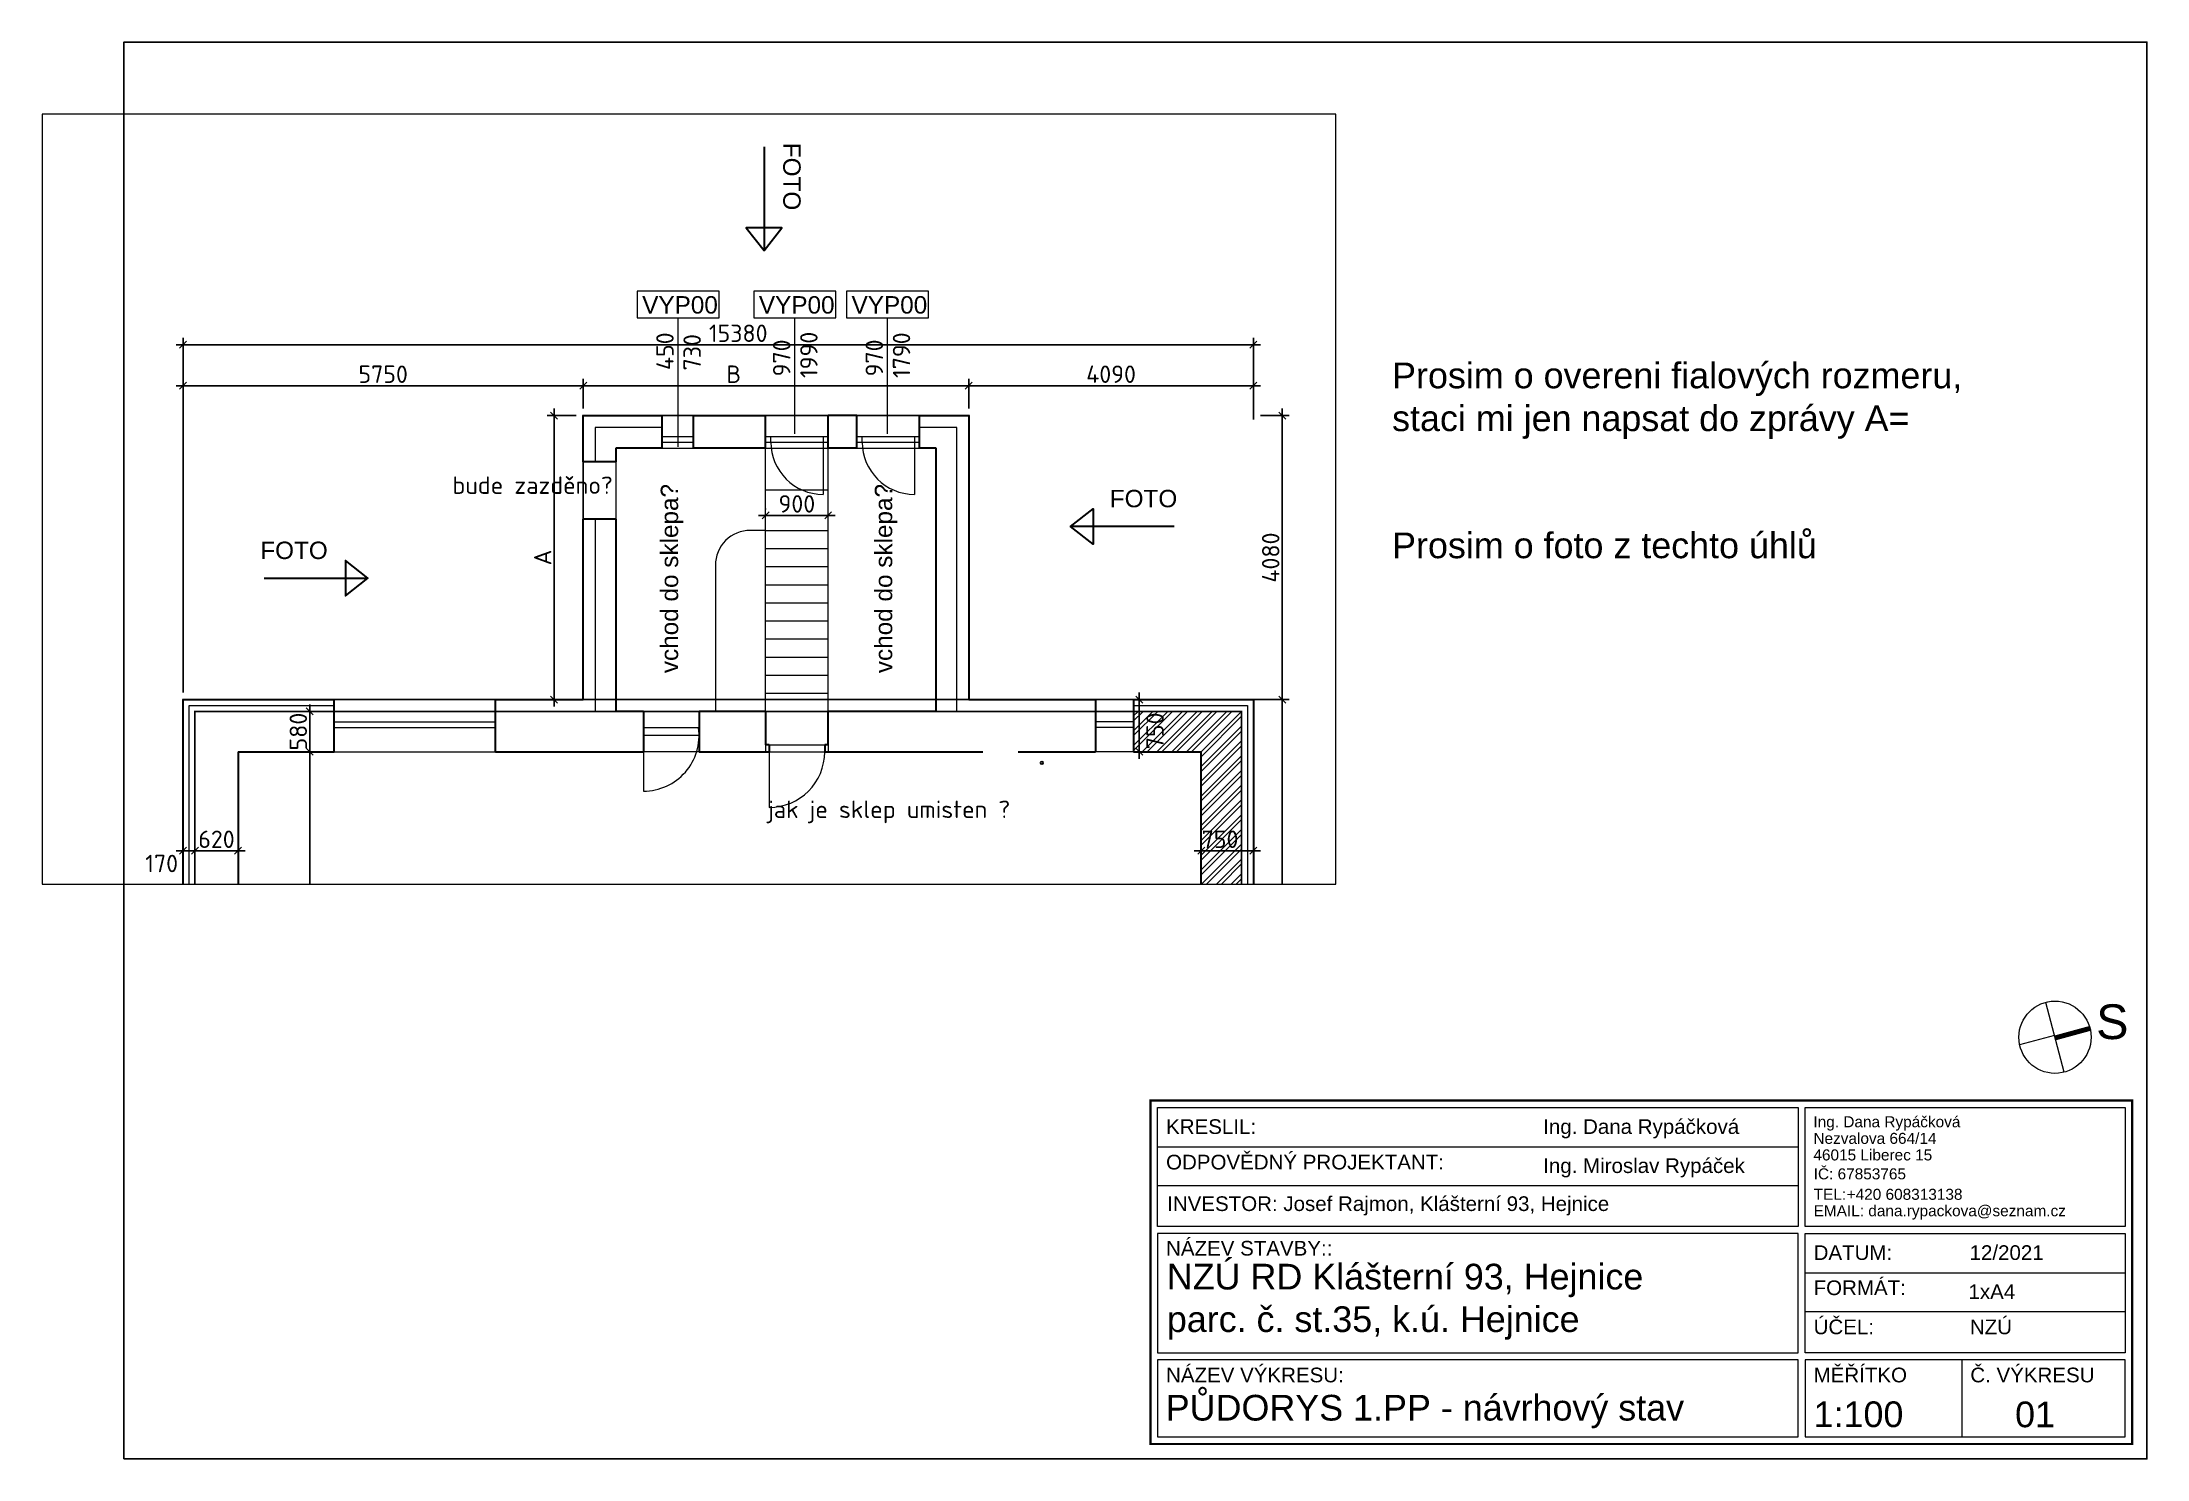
# Paper-space layout '1.PPn' of a CAD drawing. Header units: millimetres. Extents: x -12 to 291, y 0 to 204.
# The model-space entities are those that its viewports show. They can reach past a viewport. Long polylines and large blocks are cut down to what shows.
import ezdxf

# ---------------------------------------------------------------- set-up
doc = ezdxf.new("R2010")
doc.units = ezdxf.units.MM
doc.linetypes.add('ACAD_ISO04W100', pattern=[30, 24, -3, 0, -3])
doc.linetypes.add('Čárkovaná', pattern=[282.222223, 141.111112, -141.111112])
doc.layers.add('hranice', color=7, linetype='Continuous', true_color=0xf2370d)
doc.layers.add('zařizováky', color=7, linetype='Continuous', true_color=0x7d7d7d)
doc.layers.add('konstrukce dotovane', color=7, linetype='Continuous', lineweight=15, true_color=0xf4270b)
doc.layers.add('srafy', color=7, linetype='Continuous', lineweight=9, true_color=0x8c8c8c)
for name, color, linetype, lineweight in [('koty', 3, 'Continuous', 9), ('popisy', 2, 'Continuous', 15), ('tenka', 6, 'Continuous', 15), ('tlusta', 1, 'Continuous', 30)]:
    doc.layers.add(name, color=color, linetype=linetype, lineweight=lineweight)
doc.layers.add('netisknout', color=200, linetype='Continuous', lineweight=9, plot=False)
doc.styles.add('ISOCPEUR', font='isocpeur.ttf')
doc.styles.get("Standard").update_dxf_attribs({"font": 'arial.ttf'})
doc.linetypes.add('BATTING', pattern='A,0.00254,-2.54,[134,ltypeshp.shx,S=2.54,R=0,X=-2.54,Y=0],-5.08,[134,ltypeshp.shx,S=2.54,R=180,X=2.54,Y=0],-2.54', length=10.16254)
doc.dimstyles.new('Mirek 100', dxfattribs={"dimtxt": 250, "dimasz": 100, "dimexe": 100, "dimexo": 100, "dimgap": 40, "dimtad": 1, "dimdec": 0, "dimdsep": 32, "dimtxsty": 'ISOCPEUR', "dimblk": 'OBLIQUE', "dimcen": 100, "dimdle": 100, "dimadec": 0, "dimazin": 0, "dimtfac": 1, "dimtdec": 0, "dimtmove": 2, "dimatfit": 3, "dimldrblk": 'OBLIQUE', "dimfxl": 1, "dimarcsym": 0})

# ---------------------------------------------------------------- blocks, each defined once
blk = doc.blocks.new('_Oblique')
at = {"color": 0, "linetype": 'ByBlock', "lineweight": -2}
blk.add_line((-0.5, -0.5), (0.5, 0.5), dxfattribs=at)
blk = doc.blocks.new('*D555')
at = {"layer": 'Defpoints', "color": 0, "transparency": 16777216}
for p in [(56925, 15493), (57825, 15509), (57825, 15509)]:
    blk.add_point(p, dxfattribs=at)
at = {"layer": 'koty', "color": 0, "lineweight": -2, "transparency": 16777216}
for p, q in [((56825, 15509), (57925, 15509)), ((56925, 15593), (56925, 15609))]:
    blk.add_line(p, q, dxfattribs=at)
at = {"layer": 'koty', "color": 0, "lineweight": -2, "transparency": 16777216, "xscale": 100, "yscale": 100, "zscale": 100, "rotation": 180}
blk.add_blockref('_Oblique', (56925, 15509), dxfattribs=at)
at = {"layer": 'koty', "color": 0, "lineweight": -2, "transparency": 16777216, "xscale": 100, "yscale": 100, "zscale": 100}
blk.add_blockref('_Oblique', (57825, 15509), dxfattribs=at)
at = {"layer": 'koty', "color": 0, "transparency": 16777216, "insert": (57375, 15674), "char_height": 250, "attachment_point": 5, "style": 'ISOCPEUR'}
blk.add_mtext('900', dxfattribs=at)
blk = doc.blocks.new('*D548')
at = {"layer": 'Defpoints', "color": 0, "transparency": 16777216}
for p in [(50035, 12113), (50376, 12113), (50376, 5463)]:
    blk.add_point(p, dxfattribs=at)
at = {"layer": 'koty', "color": 0, "lineweight": -2, "transparency": 16777216}
for p, q in [((50135, 12113), (50476, 12113)), ((50376, 5363), (50376, 12213)), ((50476, 5463), (50476, 5463))]:
    blk.add_line(p, q, dxfattribs=at)
at = {"layer": 'koty', "color": 0, "lineweight": -2, "transparency": 16777216, "xscale": 100, "yscale": 100, "zscale": 100}
for p, rotation in [((50376, 12113), 90), ((50376, 5463), 270)]:
    blk.add_blockref('_Oblique', p, dxfattribs=dict(at, rotation=rotation))
at = {"layer": 'koty', "color": 0, "transparency": 16777216, "insert": (50211, 8788), "char_height": 250, "attachment_point": 5, "rotation": 90, "style": 'ISOCPEUR'}
blk.add_mtext('6650', dxfattribs=at)
blk = doc.blocks.new('*D558')
at = {"layer": 'Defpoints', "color": 0, "transparency": 16777216}
for p in [(50376, 12693), (50376, 12693), (50376, 12113)]:
    blk.add_point(p, dxfattribs=at)
at = {"layer": 'koty', "color": 0, "lineweight": -2, "transparency": 16777216}
for p, q in [((50376, 12013), (50376, 12793)), ((50476, 12693), (50476, 12693)), ((50476, 12113), (50476, 12113))]:
    blk.add_line(p, q, dxfattribs=at)
at = {"layer": 'koty', "color": 0, "lineweight": -2, "transparency": 16777216, "xscale": 100, "yscale": 100, "zscale": 100}
for p, rotation in [((50376, 12693), 90), ((50376, 12113), 270)]:
    blk.add_blockref('_Oblique', p, dxfattribs=dict(at, rotation=rotation))
at = {"layer": 'koty', "color": 0, "transparency": 16777216, "insert": (50211, 12403), "char_height": 250, "attachment_point": 5, "rotation": 90, "style": 'ISOCPEUR'}
blk.add_mtext('580', dxfattribs=at)
blk = doc.blocks.new('*D559')
at = {"layer": 'Defpoints', "color": 0, "transparency": 16777216}
for p in [(48725, 10691), (48725, 10691), (49345, 10691)]:
    blk.add_point(p, dxfattribs=at)
at = {"layer": 'koty', "color": 0, "lineweight": -2, "transparency": 16777216}
blk.add_line((49445, 10691), (48625, 10691), dxfattribs=at)
at = {"layer": 'koty', "color": 0, "lineweight": -2, "transparency": 16777216, "xscale": 100, "yscale": 100, "zscale": 100, "rotation": 180}
blk.add_blockref('_Oblique', (48725, 10691), dxfattribs=at)
at = {"layer": 'koty', "color": 0, "lineweight": -2, "transparency": 16777216, "xscale": 100, "yscale": 100, "zscale": 100}
blk.add_blockref('_Oblique', (49345, 10691), dxfattribs=at)
at = {"layer": 'koty', "color": 0, "transparency": 16777216, "insert": (49035, 10856), "char_height": 250, "attachment_point": 5, "style": 'ISOCPEUR'}
blk.add_mtext('620', dxfattribs=at)
blk = doc.blocks.new('*D552')
at = {"layer": 'Defpoints', "color": 0, "transparency": 16777216}
for p in [(63935, 12863), (63935, 4673), (64349, 4673)]:
    blk.add_point(p, dxfattribs=at)
at = {"layer": 'koty', "color": 0, "lineweight": -2, "transparency": 16777216}
for p, q in [((64035, 12863), (64449, 12863)), ((64349, 12963), (64349, 4573)), ((64035, 4673), (64449, 4673))]:
    blk.add_line(p, q, dxfattribs=at)
at = {"layer": 'koty', "color": 0, "lineweight": -2, "transparency": 16777216, "xscale": 100, "yscale": 100, "zscale": 100}
for p, rotation in [((64349, 12863), 90), ((64349, 4673), 270)]:
    blk.add_blockref('_Oblique', p, dxfattribs=dict(at, rotation=rotation))
at = {"layer": 'koty', "color": 0, "transparency": 16777216, "insert": (64184, 8768), "char_height": 250, "attachment_point": 5, "rotation": 90, "style": 'ISOCPEUR'}
blk.add_mtext('8190', dxfattribs=at)
blk = doc.blocks.new('*D561')
at = {"layer": 'Defpoints', "color": 0, "transparency": 16777216}
for p in [(48555, 10691), (48555, 10691), (48725, 10691)]:
    blk.add_point(p, dxfattribs=at)
at = {"layer": 'koty', "color": 0, "lineweight": -2, "transparency": 16777216}
blk.add_line((48825, 10691), (48455, 10691), dxfattribs=at)
at = {"layer": 'koty', "color": 0, "lineweight": -2, "transparency": 16777216, "xscale": 100, "yscale": 100, "zscale": 100, "rotation": 180}
blk.add_blockref('_Oblique', (48555, 10691), dxfattribs=at)
at = {"layer": 'koty', "color": 0, "lineweight": -2, "transparency": 16777216, "xscale": 100, "yscale": 100, "zscale": 100}
blk.add_blockref('_Oblique', (48725, 10691), dxfattribs=at)
at = {"layer": 'koty', "color": 0, "transparency": 16777216, "insert": (48247, 10508), "char_height": 250, "attachment_point": 5, "style": 'ISOCPEUR'}
blk.add_mtext('170', dxfattribs=at)
blk = doc.blocks.new('*D564')
at = {"layer": 'Defpoints', "color": 0, "transparency": 16777216}
for p in [(63185, 10632), (63935, 10691), (63935, 10641)]:
    blk.add_point(p, dxfattribs=at)
at = {"layer": 'koty', "color": 0, "lineweight": -2, "transparency": 16777216}
for p, q in [((63085, 10691), (64035, 10691)), ((63185, 10732), (63185, 10791)), ((63935, 10741), (63935, 10791))]:
    blk.add_line(p, q, dxfattribs=at)
at = {"layer": 'koty', "color": 0, "lineweight": -2, "transparency": 16777216, "xscale": 100, "yscale": 100, "zscale": 100, "rotation": 180}
blk.add_blockref('_Oblique', (63185, 10691), dxfattribs=at)
at = {"layer": 'koty', "color": 0, "lineweight": -2, "transparency": 16777216, "xscale": 100, "yscale": 100, "zscale": 100}
blk.add_blockref('_Oblique', (63935, 10691), dxfattribs=at)
at = {"layer": 'koty', "color": 0, "transparency": 16777216, "insert": (63456, 10856), "char_height": 250, "attachment_point": 5, "style": 'ISOCPEUR'}
blk.add_mtext('750', dxfattribs=at)
blk = doc.blocks.new('*D565')
at = {"layer": 'Defpoints', "color": 0, "transparency": 16777216}
for p in [(62296, 12863), (62296, 12863), (62296, 12113)]:
    blk.add_point(p, dxfattribs=at)
at = {"layer": 'koty', "color": 0, "lineweight": -2, "transparency": 16777216}
for p, q in [((62296, 12013), (62296, 12963)), ((62396, 12863), (62396, 12863)), ((62396, 12113), (62396, 12113))]:
    blk.add_line(p, q, dxfattribs=at)
at = {"layer": 'koty', "color": 0, "lineweight": -2, "transparency": 16777216, "xscale": 100, "yscale": 100, "zscale": 100}
for p, rotation in [((62296, 12863), 90), ((62296, 12113), 270)]:
    blk.add_blockref('_Oblique', p, dxfattribs=dict(at, rotation=rotation))
at = {"layer": 'koty', "color": 0, "transparency": 16777216, "insert": (62522, 12413), "char_height": 250, "attachment_point": 5, "rotation": 90, "style": 'ISOCPEUR'}
blk.add_mtext('750', dxfattribs=at)
blk = doc.blocks.new('*D569')
at = {"layer": 'Defpoints', "color": 0, "transparency": 16777216}
for p in [(59845, 17372), (59845, 16943), (63935, 16943)]:
    blk.add_point(p, dxfattribs=at)
at = {"layer": 'koty', "color": 0, "lineweight": -2, "transparency": 16777216}
for p, q in [((64035, 17372), (59745, 17372)), ((59845, 17043), (59845, 17472)), ((63935, 17043), (63935, 17472))]:
    blk.add_line(p, q, dxfattribs=at)
at = {"layer": 'koty', "color": 0, "lineweight": -2, "transparency": 16777216, "xscale": 100, "yscale": 100, "zscale": 100, "rotation": 180}
blk.add_blockref('_Oblique', (59845, 17372), dxfattribs=at)
at = {"layer": 'koty', "color": 0, "lineweight": -2, "transparency": 16777216, "xscale": 100, "yscale": 100, "zscale": 100}
blk.add_blockref('_Oblique', (63935, 17372), dxfattribs=at)
at = {"layer": 'koty', "color": 0, "transparency": 16777216, "insert": (61890, 17537), "char_height": 250, "attachment_point": 5, "style": 'ISOCPEUR'}
blk.add_mtext('4090', dxfattribs=at)
blk = doc.blocks.new('*D570')
at = {"layer": 'Defpoints', "color": 0, "transparency": 16777216}
for p in [(54305, 17372), (54305, 16943), (59845, 16943)]:
    blk.add_point(p, dxfattribs=at)
at = {"layer": 'tlusta', "color": 0, "lineweight": -2, "transparency": 16777216}
for p, q in [((59945, 17372), (54205, 17372)), ((54305, 17043), (54305, 17472)), ((59845, 17043), (59845, 17472))]:
    blk.add_line(p, q, dxfattribs=at)
at = {"layer": 'tlusta', "color": 0, "lineweight": -2, "transparency": 16777216, "xscale": 100, "yscale": 100, "zscale": 100, "rotation": 180}
blk.add_blockref('_Oblique', (54305, 17372), dxfattribs=at)
at = {"layer": 'tlusta', "color": 0, "lineweight": -2, "transparency": 16777216, "xscale": 100, "yscale": 100, "zscale": 100}
blk.add_blockref('_Oblique', (59845, 17372), dxfattribs=at)
at = {"layer": 'tlusta', "color": 0, "transparency": 16777216, "insert": (56468, 17537), "char_height": 250, "attachment_point": 5, "style": 'ISOCPEUR'}
blk.add_mtext('B', dxfattribs=at)
blk = doc.blocks.new('*D571')
at = {"layer": 'Defpoints', "color": 0, "transparency": 16777216}
for p in [(48555, 17372), (54305, 16943), (48555, 12863)]:
    blk.add_point(p, dxfattribs=at)
at = {"layer": 'koty', "color": 0, "lineweight": -2, "transparency": 16777216}
for p, q in [((54405, 17372), (48455, 17372)), ((48555, 12963), (48555, 17472)), ((54305, 17043), (54305, 17472))]:
    blk.add_line(p, q, dxfattribs=at)
at = {"layer": 'koty', "color": 0, "lineweight": -2, "transparency": 16777216, "xscale": 100, "yscale": 100, "zscale": 100, "rotation": 180}
blk.add_blockref('_Oblique', (48555, 17372), dxfattribs=at)
at = {"layer": 'koty', "color": 0, "lineweight": -2, "transparency": 16777216, "xscale": 100, "yscale": 100, "zscale": 100}
blk.add_blockref('_Oblique', (54305, 17372), dxfattribs=at)
at = {"layer": 'koty', "color": 0, "transparency": 16777216, "insert": (51430, 17537), "char_height": 250, "attachment_point": 5, "style": 'ISOCPEUR'}
blk.add_mtext('5750', dxfattribs=at)
blk = doc.blocks.new('*D553')
at = {"layer": 'Defpoints', "color": 0, "transparency": 16777216}
for p in [(63935, 17960), (48555, 16786), (63935, 16786)]:
    blk.add_point(p, dxfattribs=at)
at = {"layer": 'koty', "color": 0, "lineweight": -2, "transparency": 16777216}
for p, q in [((48455, 17960), (64035, 17960)), ((48555, 16886), (48555, 18060)), ((63935, 16886), (63935, 18060))]:
    blk.add_line(p, q, dxfattribs=at)
at = {"layer": 'koty', "color": 0, "lineweight": -2, "transparency": 16777216, "xscale": 100, "yscale": 100, "zscale": 100, "rotation": 180}
blk.add_blockref('_Oblique', (48555, 17960), dxfattribs=at)
at = {"layer": 'koty', "color": 0, "lineweight": -2, "transparency": 16777216, "xscale": 100, "yscale": 100, "zscale": 100}
blk.add_blockref('_Oblique', (63935, 17960), dxfattribs=at)
at = {"layer": 'koty', "color": 0, "transparency": 16777216, "insert": (56532, 18125), "char_height": 250, "attachment_point": 5, "style": 'ISOCPEUR'}
blk.add_mtext('15380', dxfattribs=at)
blk = doc.blocks.new('*D572')
at = {"layer": 'Defpoints', "color": 0, "transparency": 16777216}
for p in [(63935, 16943), (59845, 12863), (64349, 12863)]:
    blk.add_point(p, dxfattribs=at)
at = {"layer": 'koty', "color": 0, "lineweight": -2, "transparency": 16777216}
for p, q in [((64035, 16943), (64449, 16943)), ((64349, 17043), (64349, 12763)), ((59945, 12863), (64449, 12863))]:
    blk.add_line(p, q, dxfattribs=at)
at = {"layer": 'koty', "color": 0, "lineweight": -2, "transparency": 16777216, "xscale": 100, "yscale": 100, "zscale": 100}
for p, rotation in [((64349, 16943), 90), ((64349, 12863), 270)]:
    blk.add_blockref('_Oblique', p, dxfattribs=dict(at, rotation=rotation))
at = {"layer": 'koty', "color": 0, "transparency": 16777216, "insert": (64184, 14903), "char_height": 250, "attachment_point": 5, "rotation": 90, "style": 'ISOCPEUR'}
blk.add_mtext('4080', dxfattribs=at)
blk = doc.blocks.new('*D607')
at = {"layer": 'Defpoints', "color": 0, "transparency": 16777216}
for p in [(54305, 16943), (53887, 12863), (54305, 12863)]:
    blk.add_point(p, dxfattribs=at)
at = {"layer": 'tlusta', "color": 0, "lineweight": -2, "transparency": 16777216}
for p, q in [((54205, 16943), (53787, 16943)), ((53887, 17043), (53887, 12763)), ((54205, 12863), (53787, 12863))]:
    blk.add_line(p, q, dxfattribs=at)
at = {"layer": 'tlusta', "color": 0, "lineweight": -2, "transparency": 16777216, "xscale": 100, "yscale": 100, "zscale": 100}
for p, rotation in [((53887, 16943), 90), ((53887, 12863), 270)]:
    blk.add_blockref('_Oblique', p, dxfattribs=dict(at, rotation=rotation))
at = {"layer": 'tlusta', "color": 0, "transparency": 16777216, "insert": (53722, 14903), "char_height": 250, "attachment_point": 5, "rotation": 90, "style": 'ISOCPEUR'}
blk.add_mtext('A', dxfattribs=at)

msp = doc.modelspace()

# ---------------------------------------------------------------- hatches: boundary and pattern name
at = {"layer": 'srafy', "transparency": 33554687}
h = msp.add_hatch(dxfattribs=at)
h.set_pattern_fill('ZDIVO-OBECNE', color=256, scale=50)
h.set_pattern_definition([(45, (0, 18507.39), (-106.066, 106.066), []), (45, (70.71, 18507.39), (-106.066, 106.066), [])])
h.paths.add_polyline_path([(63765.3, 12693.1), (62214.4, 12693.1), (62214.4, 12113.1), (63185.3, 12113.1), (63185.3, 9673.1), (63765.3, 9673.1)])
h.paths.add_polyline_path([(63130.8, 10568.8), (63780.8, 10568.8), (63780.8, 11168.8), (63130.8, 11168.8)], flags=9)
h.paths.add_polyline_path([(62809.8, 12087.8), (62809.8, 12737.8), (62209.8, 12737.8), (62209.8, 12087.8)], flags=9)

# ---------------------------------------------------------------- linework, layer by layer
at = {"layer": 'hranice', "color": 132, "linetype": 'ACAD_ISO04W100', "ltscale": 20, "true_color": 0x21dede, "transparency": 33554687, "const_width": 25}
msp.add_lwpolyline([(54305.3, 12863.1), (54305.3, 16943.1), (59845.3, 16943.1), (59845.3, 12863.1)], dxfattribs=at)
at = {"layer": 'hranice', "color": 80, "linetype": 'ACAD_ISO04W100', "ltscale": 20, "true_color": 0x47ff0a, "transparency": 33554687, "const_width": 25}
for points in [[(48555.3, 12863.1), (63935.3, 12863.1), (63935.3, 4673.1), (59255.3, 4673.1), (59255.3, 4303.1), (55115.3, 4303.1), (55115.3, 4673.1), (48555.3, 4673.1)], [(48725.3, 12693.1), (63765.3, 12693.1), (63765.3, 4843.1), (59085.3, 4843.1), (59085.3, 4473.1), (55285.3, 4473.1), (55285.3, 4843.1), (48725.3, 4843.1)]]:
    msp.add_lwpolyline(points, close=True, dxfattribs=at)
at = {"layer": 'popisy', "transparency": 33554687}
for points in [[(55081.4, 18727.8), (55081.4, 18347), (56257.3, 18347), (56257.3, 18727.8), (55081.4, 18727.8)], [(56758.7, 18727.8), (56758.7, 18347), (57934.6, 18347), (57934.6, 18727.8), (56758.7, 18727.8)], [(58089.9, 18727.8), (58089.9, 18347), (59265.8, 18347), (59265.8, 18727.8), (58089.9, 18727.8)], [(55669.4, 16494), (55669.4, 18347)], [(57346.6, 16679), (57346.6, 18347)], [(58677.9, 16679), (58677.9, 18347)]]:
    msp.add_lwpolyline(points, dxfattribs=at)
at = {"layer": 'srafy', "color": 20, "linetype": 'BATTING', "ltscale": 8, "true_color": 0xe74c18, "transparency": 33554687}
for points in [[(51546.2, 4758.1), (48640.3, 4758.1), (48640.3, 12778.1), (50725.3, 12778.1)], [(62214.4, 12778.1), (63850.3, 12778.1), (63850.3, 9673.1)]]:
    msp.add_lwpolyline(points, dxfattribs=at)
at = {"layer": 'tenka', "transparency": 33554687}
for p, q in [((56925.3, 12693.1), (56925.3, 15873.1)), ((57825.3, 15873.1), (56925.3, 15873.1)), ((57825.3, 12693.1), (57825.3, 15873.1))]:
    msp.add_line(p, q, dxfattribs=at)
for points in [[(55435.7, 16943.1), (55885.7, 16943.1)], [(56925.3, 16943.1), (57825.3, 16943.1)], [(58238.6, 16943.1), (59138.6, 16943.1)], [(55435.7, 16773.1), (54475.3, 16773.1), (54475.3, 16276.4)], [(55435.7, 16642.6), (55885.7, 16642.6)], [(56925.3, 16642.6), (57825.3, 16642.6)], [(57000.6, 16562.6), (57000.6, 16642.6)], [(57752.7, 16642.6), (57752.7, 15810.5)], [(58238.6, 16642.6), (59138.6, 16642.6)], [(58313.9, 16562.6), (58313.9, 16642.6)], [(59065.9, 16642.6), (59065.9, 15810.5)], [(59675.3, 14560.9), (59675.3, 16773.1), (59138.6, 16773.1)], [(55435.7, 16562.6), (55885.7, 16562.6)], [(55435.7, 16473.1), (55885.7, 16473.1)], [(56925.3, 16562.6), (57825.3, 16562.6)], [(56925.3, 16473.1), (57825.3, 16473.1)], [(58238.6, 16562.6), (59138.6, 16562.6)], [(58238.6, 16473.1), (59138.6, 16473.1)], [(54305.3, 16276.4), (54305.3, 15455.9)], [(54775.3, 16276.4), (54775.3, 15455.9)], [(54475.3, 15455.9), (54475.3, 14247.3)], [(56925.3, 15293.1), (57825.3, 15293.1)], [(56925.3, 15033.1), (57825.3, 15033.1)], [(56925.3, 14773.1), (57825.3, 14773.1)], [(59675.3, 12693.1), (59675.3, 14560.9)], [(54475.3, 14247.3), (54475.3, 12693.1), (53045.3, 12693.1)], [(56925.3, 14513.1), (57825.3, 14513.1)], [(56925.3, 14253.1), (57825.3, 14253.1)], [(56925.3, 13993.1), (57825.3, 13993.1)], [(56925.3, 13733.1), (57825.3, 13733.1)], [(56925.3, 13473.1), (57825.3, 13473.1)], [(56925.3, 13213.1), (57825.3, 13213.1)], [(50725.3, 12863.1), (53045.3, 12863.1)], [(56925.3, 12953.1), (57825.3, 12953.1)], [(62214.4, 12863.1), (61664.4, 12863.1)], [(50725.3, 12693.1), (48725.3, 12693.1), (48725.3, 4843.1)], [(50725.3, 12543.1), (53045.3, 12543.1)], [(50725.3, 12463.1), (53045.3, 12463.1)], [(54775.3, 12693.1), (54475.3, 12693.1)], [(55970.2, 12455), (55170.2, 12455)], [(55970.2, 12693.1), (55201.1, 12693.1)], [(56925.3, 12693.1), (57825.3, 12693.1)], [(59675.3, 12693.1), (59375.3, 12693.1)], [(61664.4, 12693.1), (59675.3, 12693.1)], [(62214.4, 12543.1), (61664.4, 12543.1)], [(62214.4, 12463.1), (61664.4, 12463.1)], [(63765.3, 9673.1), (63765.3, 12693.1), (62214.4, 12693.1)], [(50725.3, 12113.1), (53045.3, 12113.1)], [(55970.2, 12347.5), (55170.2, 12347.5)], [(55170.2, 12347.5), (55170.2, 11547.5)], [(55970.2, 12113.1), (55170.2, 12113.1)], [(56925.3, 12213.1), (56925.3, 12113.1)], [(56975.3, 12213.1), (57775.3, 12213.1)], [(56975.3, 12113.1), (57775.3, 12113.1)], [(56975.3, 12113.1), (56975.3, 11313.1)], [(57825.3, 12213.1), (57825.3, 12113.1)], [(62214.4, 12113.1), (61664.4, 12113.1)], [(62214.4, 12113.1), (61664.4, 12113.1)]]:
    msp.add_lwpolyline(points, dxfattribs=at)
at = {"layer": 'tenka', "linetype": 'Čárkovaná', "transparency": 33554687}
for points in [[(56925.3, 15873.1), (56925.3, 16473.1)], [(57825.3, 15873.1), (57825.3, 16473.1)]]:
    msp.add_lwpolyline(points, dxfattribs=at)
at = {"layer": 'tenka', "transparency": 33554687}
msp.add_lwpolyline([(56925.3, 15293.1), (56704.8, 15293.1, 0.4142136), (56204.8, 14793.1), (56204.8, 12693.1)], format="xyb", dxfattribs=at)
for centre, radius, start, end in [((57752.7, 16562.6), 752.1, 180, 270), ((59065.9, 16562.6), 752.1, 180, 270), ((55170.2, 12347.5), 800, 270, 7.71811), ((56975.3, 12113.1), 800, 270, 0)]:
    msp.add_arc(centre, radius, start, end, dxfattribs=at)
at = {"layer": 'tlusta', "transparency": 33554687}
for p, q in [((55435.7, 16473.1), (54775.3, 16473.1)), ((54775.3, 16473.1), (54775.3, 16276.4)), ((59375.3, 16473.1), (59138.6, 16473.1)), ((59375.3, 14560.9), (59375.3, 16473.1)), ((54775.3, 15455.9), (54775.3, 14247.3)), ((59375.3, 12693.1), (59375.3, 14560.9)), ((54775.3, 14247.3), (54775.3, 12693.1)), ((50725.3, 12113.1), (50725.3, 12863.1)), ((53045.3, 12113.1), (53045.3, 12863.1)), ((49345.3, 12113.1), (49345.3, 7993.1)), ((49345.3, 12113.1), (50725.3, 12113.1)), ((53045.3, 12113.1), (55170.2, 12113.1)), ((55970.2, 12113.1), (56925.3, 12113.1)), ((56385.3, 12113.1), (56975.3, 12113.1)), ((57775.3, 12113.1), (59177.8, 12113.1)), ((58975.3, 12113.1), (60045.3, 12113.1)), ((60555.3, 12113.1), (61664.4, 12113.1)), ((62214.4, 12113.1), (63185.3, 12113.1)), ((63185.3, 9673.1), (63185.3, 12113.1))]:
    msp.add_line(p, q, dxfattribs=at)
at = {"layer": 'tlusta', "color": 200, "true_color": 0xcc17e8, "transparency": 33554687}
for points in [[(56903.6, 20805.4), (56903.6, 19315.5), (57157.1, 19637.3), (56647.9, 19637.3), (56903.6, 19315.5)], [(62798.5, 15350.4), (61308.6, 15350.4), (61630.4, 15603.9), (61630.4, 15094.7), (61308.6, 15350.4)], [(49719.9, 14606.6), (51209.8, 14606.6), (50888, 14860.1), (50888, 14350.9), (51209.8, 14606.6)]]:
    msp.add_lwpolyline(points, dxfattribs=at)
at = {"layer": 'tlusta', "transparency": 33554687}
for points in [[(54305.3, 16276.4), (54305.3, 16943.1), (55435.7, 16943.1)], [(55435.7, 16943.1), (55435.7, 16473.1)], [(55885.7, 16943.1), (55885.7, 16473.1)], [(55885.7, 16943.1), (56925.3, 16943.1)], [(56925.3, 16473.1), (56925.3, 16943.1)], [(57825.3, 16473.1), (57825.3, 16943.1)], [(58238.6, 16943.1), (57825.3, 16943.1)], [(58238.6, 16473.1), (58238.6, 16943.1)], [(58238.6, 16473.1), (58238.6, 16943.1)], [(59138.6, 16473.1), (59138.6, 16943.1)], [(59138.6, 16943.1), (59845.3, 16943.1), (59845.3, 14560.9)], [(56925.3, 16473.1), (55885.7, 16473.1)], [(58238.6, 16473.1), (57825.3, 16473.1)], [(54775.3, 16276.4), (54305.3, 16276.4)], [(54775.3, 15455.9), (54305.3, 15455.9)], [(54305.3, 14247.3), (54305.3, 15455.9)], [(59845.3, 14560.9), (59845.3, 12863.1)], [(54305.3, 12863.1), (54305.3, 14247.3)], [(51546.2, 4673.1), (48555.3, 4673.1), (48555.3, 12863.1), (50725.3, 12863.1)], [(53045.3, 12863.1), (54305.3, 12863.1)], [(59845.3, 12863.1), (61664.4, 12863.1)], [(61664.4, 12863.1), (61664.4, 12113.1)], [(62214.4, 12863.1), (62214.4, 12113.1)], [(62214.4, 12863.1), (63935.3, 12863.1), (63935.3, 9673.1)], [(55170.2, 12693.1), (54775.3, 12693.1)], [(55170.2, 12693.1), (55170.2, 12113.1)], [(56925.3, 12693.1), (55970.2, 12693.1)], [(55970.2, 12693.1), (55970.2, 12113.1)], [(56925.3, 12693.1), (56925.3, 12213.1)], [(59375.3, 12693.1), (57825.3, 12693.1)], [(57825.3, 12213.1), (57825.3, 12693.1)], [(56975.3, 12213.1), (56925.3, 12213.1)], [(56975.3, 12213.1), (56975.3, 12113.1)], [(57825.3, 12213.1), (57775.3, 12213.1)], [(57775.3, 12213.1), (57775.3, 12113.1)]]:
    msp.add_lwpolyline(points, dxfattribs=at)
at = {"layer": 'zařizováky', "transparency": 33554687}
msp.add_circle((60895.3, 11953.1), 20, dxfattribs=at)

# ---------------------------------------------------------------- texts
at = {"layer": 'konstrukce dotovane', "color": 20, "true_color": 0xe74c18, "transparency": 33554687, "style": 'ISOCPEUR'}
for s, p in [('bude zazděno?', (52425.5, 15817.5)), ('jak je sklep umisten ?', (56964.3, 11161.6))]:
    msp.add_text(s, height=250, dxfattribs=at).set_placement(p)
at = {"layer": 'konstrukce dotovane', "color": 20, "true_color": 0xe74c18, "transparency": 33554687}
for p in [(55668.4, 13242.3), (58745, 13242.3)]:
    msp.add_text('vchod do sklepa?', height=250, rotation=90, dxfattribs=at).set_placement(p)
at = {"layer": 'popisy', "color": 200, "true_color": 0xcc17e8, "transparency": 33554687}
msp.add_text('FOTO', height=250, rotation=270, dxfattribs=at).set_placement((57178.9, 20861.2))
at = {"layer": 'popisy', "transparency": 33554687}
for p in [(55152.3, 18408), (56829.5, 18408), (58160.8, 18408)]:
    msp.add_text('VYP00', height=250, dxfattribs=at).set_placement(p)
at = {"layer": 'popisy', "transparency": 33554687, "style": 'ISOCPEUR'}
for s, p in [('450', (55604.6, 17596.3)), ('730', (55995.2, 17590.8)), ('970', (57281.9, 17505.3)), ('1990', (57672.5, 17482.1)), ('970', (58613.1, 17505.3)), ('1790', (59003.7, 17482.1))]:
    msp.add_text(s, height=250, rotation=90, dxfattribs=at).set_placement(p)
at = {"layer": 'popisy', "color": 200, "true_color": 0xcc17e8, "transparency": 33554687}
for p in [(61871.3, 15625.6), (49664.1, 14881.9)]:
    msp.add_text('FOTO', height=250, dxfattribs=at).set_placement(p)

# ---------------------------------------------------------------- dimensions: what is measured, and where the dimension line sits
at = {"layer": 'koty', "transparency": 33554687}
for base, p1, p2, picture, middle in [((63935.3, 17960.3), (48555.3, 16786), (63935.3, 16786), '*D553', (56532, 18125.3)), ((63935.3, 10691.3), (63185.3, 10631.7), (63935.3, 10641.3), '*D564', (63455.8, 10856.3)), ((48555.3, 10691.3), (48725.3, 10691.3), (48555.3, 10691.3), '*D561', (48246.7, 10507.7))]:
    dim = msp.add_linear_dim(base=base, p1=p1, p2=p2, dimstyle='Mirek 100', dxfattribs=at)
    dim.commit()
    dim.dimension.update_dxf_attribs({"geometry": picture, "text_midpoint": middle, "dimtype": 160})
for base, p1, p2, picture, middle in [((48555.3, 17372.2), (54305.3, 16943.1), (48555.3, 12863.1), '*D571', (51430.3, 17537.2)), ((59845.3, 17372.2), (63935.3, 16943.1), (59845.3, 16943.1), '*D569', (61890.3, 17537.2)), ((57825.3, 15508.5), (56925.3, 15492.7), (57825.3, 15508.5), '*D555', (57375.3, 15673.5)), ((48725.3, 10691.3), (49345.3, 10691.3), (48725.3, 10691.3), '*D559', (49035.3, 10856.3))]:
    dim = msp.add_linear_dim(base=base, p1=p1, p2=p2, dimstyle='Mirek 100', dxfattribs=at)
    dim.commit()
    dim.dimension.update_dxf_attribs({"geometry": picture, "text_midpoint": middle})
for base, p1, p2, picture, middle in [((64349, 12863.1), (63935.3, 16943.1), (59845.3, 12863.1), '*D572', (64184, 14903.1)), ((50375.7, 12693.1), (50375.7, 12113.1), (50375.7, 12693.1), '*D558', (50210.7, 12403.1)), ((64349, 4673.1), (63935.3, 12863.1), (63935.3, 4673.1), '*D552', (64184, 8768.1)), ((50375.7, 12113.1), (50375.7, 5463.1), (50035.3, 12113.1), '*D548', (50210.7, 8788.1))]:
    dim = msp.add_linear_dim(base=base, p1=p1, p2=p2, angle=90, dimstyle='Mirek 100', dxfattribs=at)
    dim.commit()
    dim.dimension.update_dxf_attribs({"geometry": picture, "text_midpoint": middle})
dim = msp.add_linear_dim(base=(62296.5, 12863.1), p1=(62296.5, 12113.1), p2=(62296.5, 12863.1), angle=90, dimstyle='Mirek 100', dxfattribs=at)
dim.commit()
dim.dimension.update_dxf_attribs({"geometry": '*D565', "text_midpoint": (62522.3, 12412.8), "dimtype": 160})
at = {"layer": 'tlusta', "color": 200, "true_color": 0xcc17e8, "transparency": 33554687}
dim = msp.add_linear_dim(base=(54305.3, 17372.2), p1=(59845.3, 16943.1), p2=(54305.3, 16943.1), text='B', dimstyle='Mirek 100', dxfattribs=at)
dim.commit()
dim.dimension.update_dxf_attribs({"geometry": '*D570', "text_midpoint": (56467.6, 17537.2), "dimtype": 160})
dim = msp.add_linear_dim(base=(53886.7, 12863.1), p1=(54305.3, 16943.1), p2=(54305.3, 12863.1), angle=90, text='A', dimstyle='Mirek 100', dxfattribs=at)
dim.commit()
dim.dimension.update_dxf_attribs({"geometry": '*D607', "text_midpoint": (53721.7, 14903.1)})

psp = doc.layouts.new('1.PPn')

# ---------------------------------------------------------------- linework, layer by layer
at = {"transparency": 33554687}
psp.add_lwpolyline([(0.01, 0), (290.7, 0), (290.7, 203.53), (0.01, 203.53)], close=True, dxfattribs=at)
at = {"layer": 'tenka', "transparency": 33554687}
for points in [[(278.83, 55.58), (276.16, 65.58)], [(277.42, 60.83), (272.41, 59.5)], [(240.57, 50.47), (240.57, 33.37), (148.53, 33.37), (148.53, 50.47), (240.57, 50.47)], [(148.53, 44.85), (240.57, 44.85)], [(240.57, 39.24), (148.53, 39.24)], [(148.53, 32.36), (148.53, 15.26), (240.57, 15.26), (240.57, 32.36), (148.53, 32.36)], [(241.58, 32.36), (287.57, 32.36), (287.57, 15.26), (241.58, 15.26), (241.58, 32.36)], [(241.58, 26.75), (287.57, 26.75)], [(287.57, 21.13), (241.58, 21.13)], [(148.53, 14.25), (148.53, 3.15), (240.57, 3.15), (240.57, 14.25), (148.53, 14.25)], [(241.58, 14.25), (241.58, 3.15), (287.57, 3.15), (287.57, 14.25), (241.58, 14.25)], [(264.1, 14.25), (264.1, 3.15)]]:
    psp.add_lwpolyline(points, dxfattribs=at)
at = {"layer": 'tenka', "transparency": 33554687, "const_width": 0.714}
psp.add_lwpolyline([(277.52, 60.48), (282.52, 61.84)], dxfattribs=at)
at = {"layer": 'tenka', "transparency": 33554687, "const_width": 0.316, "flags": 128}
psp.add_lwpolyline([(147.52, 51.48), (288.58, 51.48), (288.58, 2.14), (147.52, 2.14), (147.52, 51.48)], dxfattribs=at)
at = {"layer": 'tenka', "transparency": 33554687}
psp.add_lwpolyline([(241.58, 50.47), (287.57, 50.47), (287.57, 33.37), (241.58, 33.37)], close=True, dxfattribs=at)
psp.add_circle((277.49, 60.57), 5.19, dxfattribs=at)

# ---------------------------------------------------------------- texts
psp.add_text('01', height=3.69, dxfattribs=at).set_placement((271.76, 4.55))
at = {"layer": 'tenka', "transparency": 33554687, "attachment_point": 1}
for s, width, heights, insert, char_height in [('Prosim o overeni fialových rozmeru, \\Pstaci mi jen napsat do zprávy A=', 2720, [0], (182.24, 157.49), 3.6903), ('Prosim o foto z techto úhlů', 2720, [0], (182.24, 133.08), 3.6903), ('S', 2720, [0], (283.41, 65.3), 4.99), ('KRESLIL:', 2720, [0], (149.76, 48.79), 2.109), ('Ing. Dana Rypáčková', 2720, [0], (203.95, 48.79), 2.1087), ('Ing. Dana Rypáčková', 2720, [0], (242.78, 49.22), 1.5815), ('Nezvalova 664/14', 2720, [0], (242.78, 46.84), 1.5815), ('ODPOVĚDNÝ PROJEKTANT:', 4451.522, [0], (149.76, 43.69), 2.1087), ('Ing. Miroslav Rypáček', 3113.161, [0], (203.95, 43.18), 2.1087), ('46015 Liberec 15', 2720, [0], (242.78, 44.46), 1.5815), ('IČ: 67853765', 2720, [0], (242.82, 41.74), 1.5815), ('INVESTOR: Josef Rajmon, Klášterní 93, Hejnice', 8635.009, [0], (149.92, 37.72), 2.1087), ('\\pi-4.74461,l6.32615,t6.32615;TEL:^I+420 608313138', 2720, [0], (241.23, 38.8), 1.5815), ('\\pi-4.74461,l6.32615,t6.32615;EMAIL: dana.rypackova@seznam.cz', 3189.3609, [0], (241.23, 36.44), 1.5815), ('NÁZEV STAVBY::', 2720, [0], (149.76, 31.32), 2.1087), ('DATUM:', 2720, [0], (242.81, 30.69), 2.109), ('12/2021', 2720, [0], (265.22, 30.69), 2.109), ('NZÚ RD Klášterní 93, Hejnice', 8548.4228, [19.76], (149.87, 28.03), 3.6903), ('FORMÁT:', 2720, [0], (242.81, 25.64), 2.109), ('1xA4', 2720, [0], (265.06, 25.07), 2.109), ('parc. č. st.35, k.ú. Hejnice', 8548.4228, [5.84], (149.87, 21.92), 3.6903), ('ÚČEL:', 2720, [0], (242.81, 20.02), 2.109), ('NZÚ', 2720, [0], (265.26, 20.02), 2.109), ('NÁZEV VÝKRESU:', 2720, [0], (149.76, 13.11), 2.1087), ('MĚŘÍTKO', 2720, [0], (242.81, 13.11), 2.109), ('Č. VÝKRESU', 2720, [0], (265.33, 13.11), 2.109), ('PŮDORYS 1.PP - návrhový stav', 2720, [0], (149.71, 9.2), 3.6903), ('1:100', 2720, [0], (242.81, 8.26), 3.69)]:
    psp.add_mtext_dynamic_manual_height_columns(s, width=width, gutter_width=12.5, heights=heights, dxfattribs=dict(at, insert=insert, char_height=char_height))

# ---------------------------------------------------------------- viewports
at = {"layer": 'netisknout', "linetype": 'Continuous', "transparency": 33554687, "view_target_point": (58629.29, -10529.7)}
psp.add_viewport(center=(81.21, 137.86), size=(185.92, 110.6014), view_center_point=(-2803.9, 26270.41), view_height=11060.1377, dxfattribs=at)

doc.saveas('drawing.dxf')
